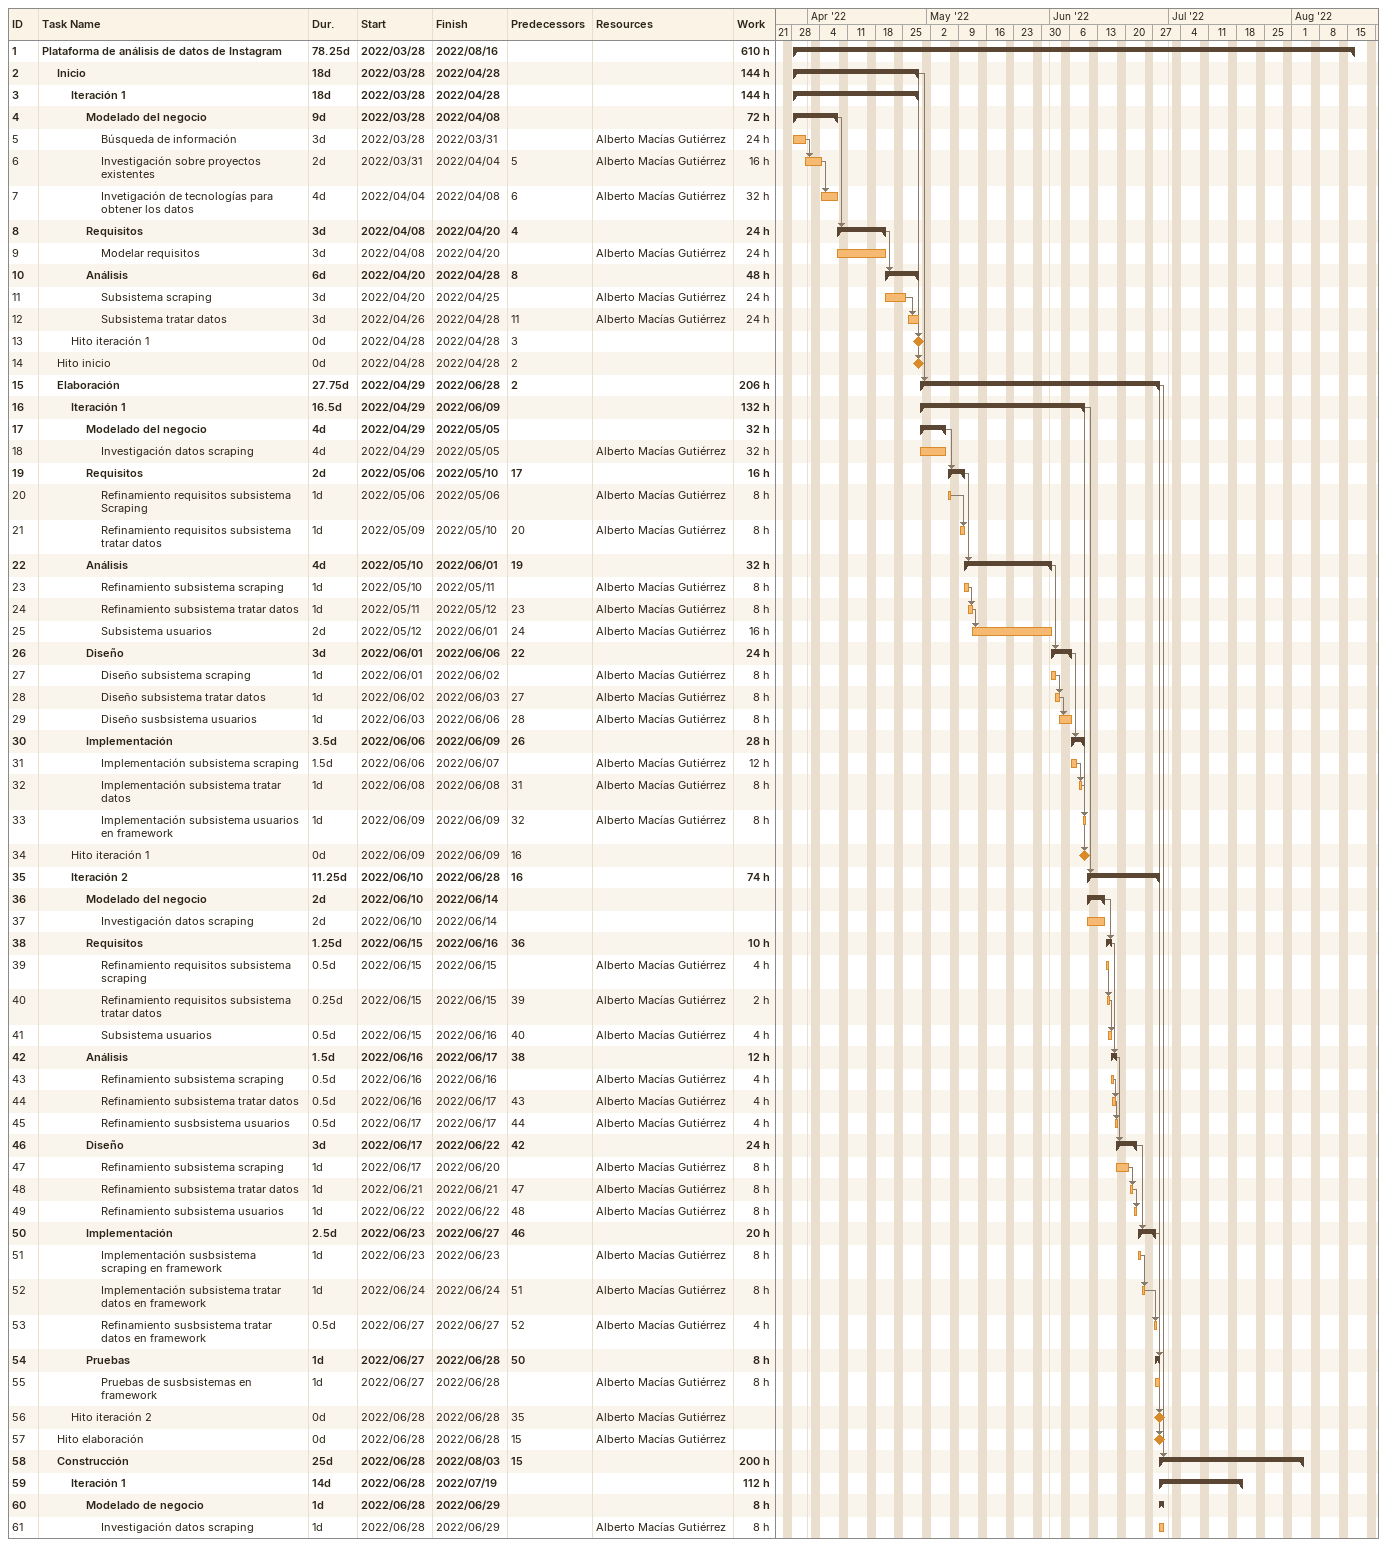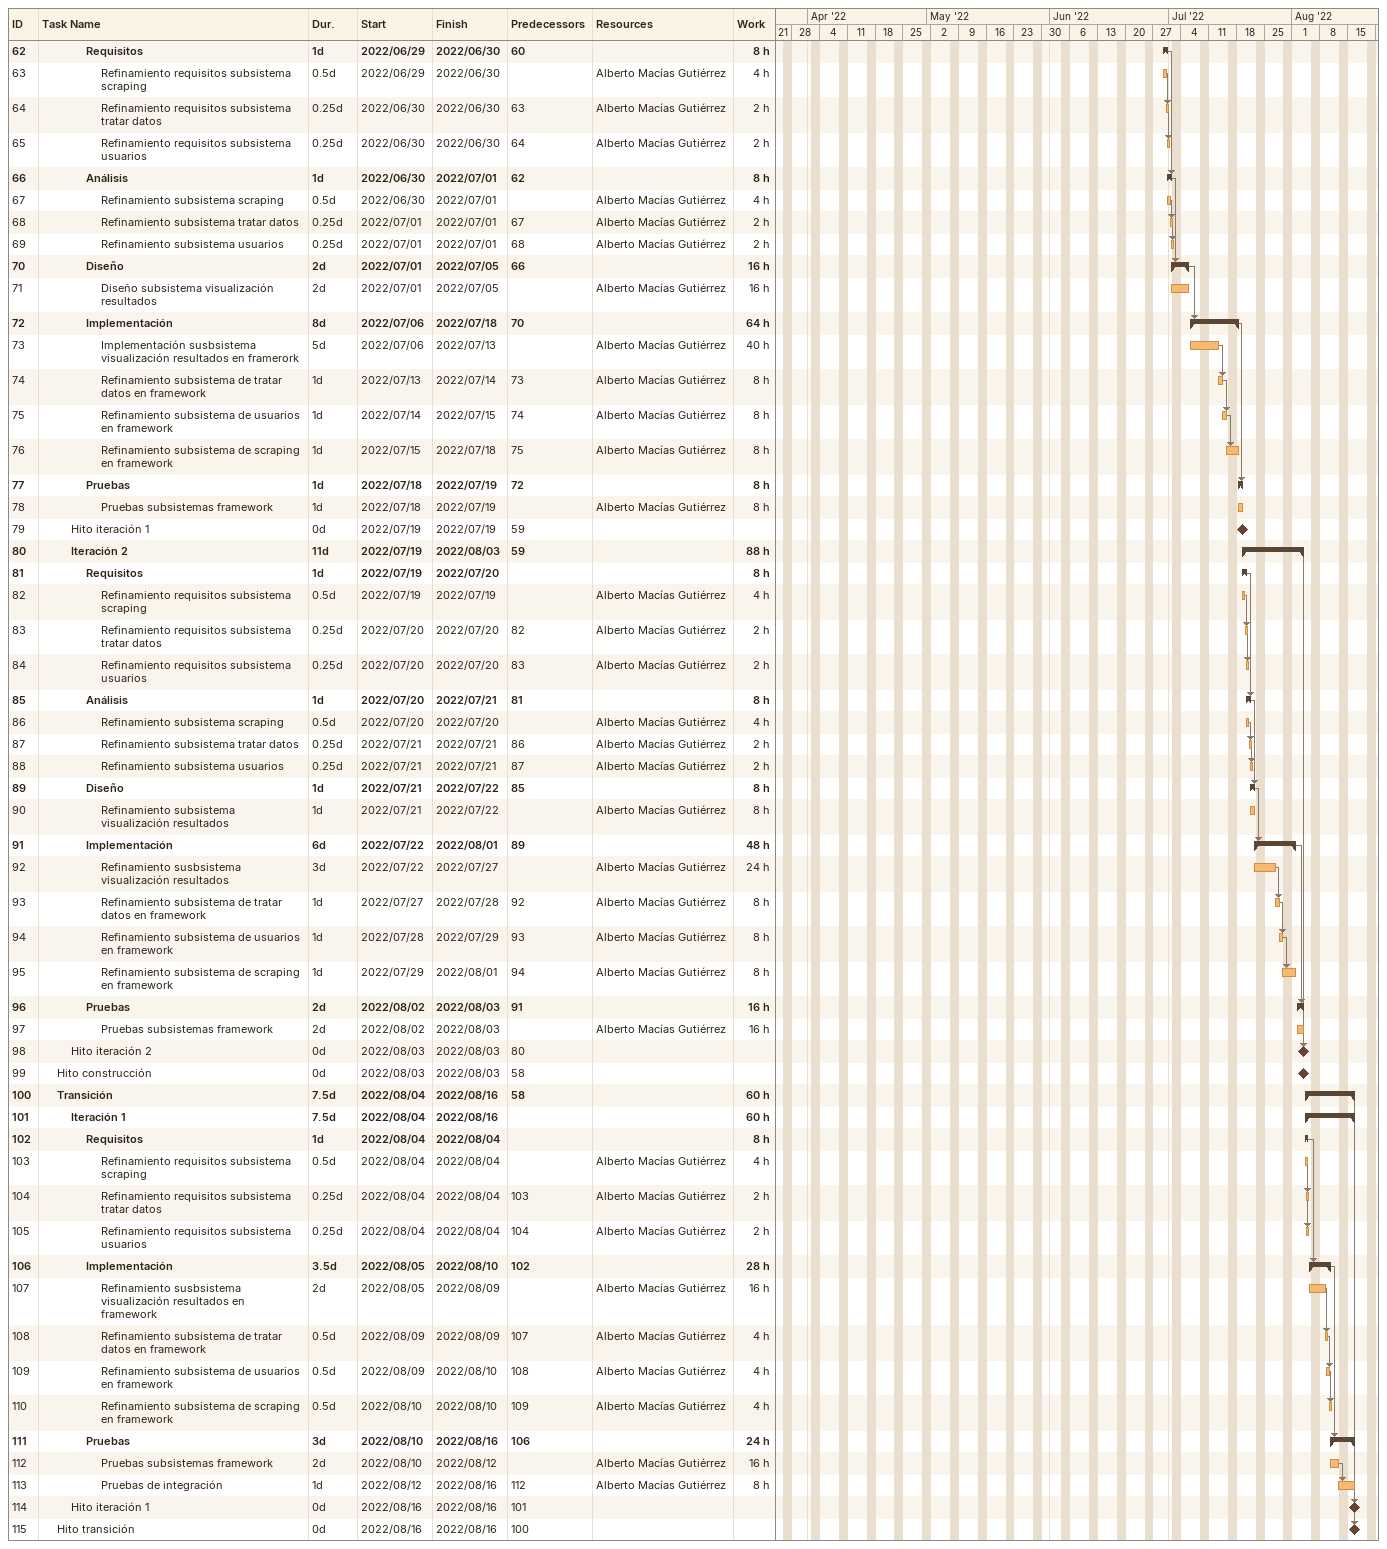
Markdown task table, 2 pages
| ID | Level | Task | Duration | Start | Finish | Predecessors | Resources | Work (h) |
|---|---|---|---|---|---|---|---|---|
| 1 | 1 | **Plataforma de análisis de datos de Instagram** | 78.25d | 2022-03-28 | 2022-08-16 |  |  | 610 |
| 2 | 2 | **Inicio** | 18d | 2022-03-28 | 2022-04-28 |  |  | 144 |
| 3 | 3 | **Iteración 1** | 18d | 2022-03-28 | 2022-04-28 |  |  | 144 |
| 4 | 4 | **Modelado del negocio** | 9d | 2022-03-28 | 2022-04-08 |  |  | 72 |
| 5 | 5 | Búsqueda de información | 3d | 2022-03-28 | 2022-03-31 |  | Alberto Macías Gutiérrez | 24 |
| 6 | 5 | Investigación sobre proyectos existentes | 2d | 2022-03-31 | 2022-04-04 | 5 | Alberto Macías Gutiérrez | 16 |
| 7 | 5 | Invetigación de tecnologías para obtener los datos | 4d | 2022-04-04 | 2022-04-08 | 6 | Alberto Macías Gutiérrez | 32 |
| 8 | 4 | **Requisitos** | 3d | 2022-04-08 | 2022-04-20 | 4 |  | 24 |
| 9 | 5 | Modelar requisitos | 3d | 2022-04-08 | 2022-04-20 |  | Alberto Macías Gutiérrez | 24 |
| 10 | 4 | **Análisis** | 6d | 2022-04-20 | 2022-04-28 | 8 |  | 48 |
| 11 | 5 | Subsistema scraping | 3d | 2022-04-20 | 2022-04-25 |  | Alberto Macías Gutiérrez | 24 |
| 12 | 5 | Subsistema tratar datos | 3d | 2022-04-26 | 2022-04-28 | 11 | Alberto Macías Gutiérrez | 24 |
| 13 | 3 | Hito iteración 1 | 0d | 2022-04-28 | 2022-04-28 | 3 |  |  |
| 14 | 2 | Hito inicio | 0d | 2022-04-28 | 2022-04-28 | 2 |  |  |
| 15 | 2 | **Elaboración** | 27.75d | 2022-04-29 | 2022-06-28 | 2 |  | 206 |
| 16 | 3 | **Iteración 1** | 16.5d | 2022-04-29 | 2022-06-09 |  |  | 132 |
| 17 | 4 | **Modelado del negocio** | 4d | 2022-04-29 | 2022-05-05 |  |  | 32 |
| 18 | 5 | Investigación datos scraping | 4d | 2022-04-29 | 2022-05-05 |  | Alberto Macías Gutiérrez | 32 |
| 19 | 4 | **Requisitos** | 2d | 2022-05-06 | 2022-05-10 | 17 |  | 16 |
| 20 | 5 | Refinamiento requisitos subsistema Scraping | 1d | 2022-05-06 | 2022-05-06 |  | Alberto Macías Gutiérrez | 8 |
| 21 | 5 | Refinamiento requisitos subsistema tratar datos | 1d | 2022-05-09 | 2022-05-10 | 20 | Alberto Macías Gutiérrez | 8 |
| 22 | 4 | **Análisis** | 4d | 2022-05-10 | 2022-06-01 | 19 |  | 32 |
| 23 | 5 | Refinamiento subsistema scraping | 1d | 2022-05-10 | 2022-05-11 |  | Alberto Macías Gutiérrez | 8 |
| 24 | 5 | Refinamiento subsistema tratar datos | 1d | 2022-05-11 | 2022-05-12 | 23 | Alberto Macías Gutiérrez | 8 |
| 25 | 5 | Subsistema usuarios | 2d | 2022-05-12 | 2022-06-01 | 24 | Alberto Macías Gutiérrez | 16 |
| 26 | 4 | **Diseño** | 3d | 2022-06-01 | 2022-06-06 | 22 |  | 24 |
| 27 | 5 | Diseño subsistema scraping | 1d | 2022-06-01 | 2022-06-02 |  | Alberto Macías Gutiérrez | 8 |
| 28 | 5 | Diseño subsistema tratar datos | 1d | 2022-06-02 | 2022-06-03 | 27 | Alberto Macías Gutiérrez | 8 |
| 29 | 5 | Diseño susbsistema usuarios | 1d | 2022-06-03 | 2022-06-06 | 28 | Alberto Macías Gutiérrez | 8 |
| 30 | 4 | **Implementación** | 3.5d | 2022-06-06 | 2022-06-09 | 26 |  | 28 |
| 31 | 5 | Implementación subsistema scraping | 1.5d | 2022-06-06 | 2022-06-07 |  | Alberto Macías Gutiérrez | 12 |
| 32 | 5 | Implementación subsistema tratar datos | 1d | 2022-06-08 | 2022-06-08 | 31 | Alberto Macías Gutiérrez | 8 |
| 33 | 5 | Implementación subsistema usuarios en framework | 1d | 2022-06-09 | 2022-06-09 | 32 | Alberto Macías Gutiérrez | 8 |
| 34 | 3 | Hito iteración 1 | 0d | 2022-06-09 | 2022-06-09 | 16 |  |  |
| 35 | 3 | **Iteración 2** | 11.25d | 2022-06-10 | 2022-06-28 | 16 |  | 74 |
| 36 | 4 | **Modelado del negocio** | 2d | 2022-06-10 | 2022-06-14 |  |  |  |
| 37 | 5 | Investigación datos scraping | 2d | 2022-06-10 | 2022-06-14 |  |  |  |
| 38 | 4 | **Requisitos** | 1.25d | 2022-06-15 | 2022-06-16 | 36 |  | 10 |
| 39 | 5 | Refinamiento requisitos subsistema scraping | 0.5d | 2022-06-15 | 2022-06-15 |  | Alberto Macías Gutiérrez | 4 |
| 40 | 5 | Refinamiento requisitos subsistema tratar datos | 0.25d | 2022-06-15 | 2022-06-15 | 39 | Alberto Macías Gutiérrez | 2 |
| 41 | 5 | Subsistema usuarios | 0.5d | 2022-06-15 | 2022-06-16 | 40 | Alberto Macías Gutiérrez | 4 |
| 42 | 4 | **Análisis** | 1.5d | 2022-06-16 | 2022-06-17 | 38 |  | 12 |
| 43 | 5 | Refinamiento subsistema scraping | 0.5d | 2022-06-16 | 2022-06-16 |  | Alberto Macías Gutiérrez | 4 |
| 44 | 5 | Refinamiento subsistema tratar datos | 0.5d | 2022-06-16 | 2022-06-17 | 43 | Alberto Macías Gutiérrez | 4 |
| 45 | 5 | Refinamiento susbsistema usuarios | 0.5d | 2022-06-17 | 2022-06-17 | 44 | Alberto Macías Gutiérrez | 4 |
| 46 | 4 | **Diseño** | 3d | 2022-06-17 | 2022-06-22 | 42 |  | 24 |
| 47 | 5 | Refinamiento subsistema scraping | 1d | 2022-06-17 | 2022-06-20 |  | Alberto Macías Gutiérrez | 8 |
| 48 | 5 | Refinamiento subsistema tratar datos | 1d | 2022-06-21 | 2022-06-21 | 47 | Alberto Macías Gutiérrez | 8 |
| 49 | 5 | Refinamiento subsistema usuarios | 1d | 2022-06-22 | 2022-06-22 | 48 | Alberto Macías Gutiérrez | 8 |
| 50 | 4 | **Implementación** | 2.5d | 2022-06-23 | 2022-06-27 | 46 |  | 20 |
| 51 | 5 | Implementación susbsistema scraping en framework | 1d | 2022-06-23 | 2022-06-23 |  | Alberto Macías Gutiérrez | 8 |
| 52 | 5 | Implementación subsistema tratar datos en framework | 1d | 2022-06-24 | 2022-06-24 | 51 | Alberto Macías Gutiérrez | 8 |
| 53 | 5 | Refinamiento susbsistema tratar datos en framework | 0.5d | 2022-06-27 | 2022-06-27 | 52 | Alberto Macías Gutiérrez | 4 |
| 54 | 4 | **Pruebas** | 1d | 2022-06-27 | 2022-06-28 | 50 |  | 8 |
| 55 | 5 | Pruebas de susbsistemas en framework | 1d | 2022-06-27 | 2022-06-28 |  | Alberto Macías Gutiérrez | 8 |
| 56 | 3 | Hito iteración 2 | 0d | 2022-06-28 | 2022-06-28 | 35 | Alberto Macías Gutiérrez |  |
| 57 | 2 | Hito elaboración | 0d | 2022-06-28 | 2022-06-28 | 15 | Alberto Macías Gutiérrez |  |
| 58 | 2 | **Construcción** | 25d | 2022-06-28 | 2022-08-03 | 15 |  | 200 |
| 59 | 3 | **Iteración 1** | 14d | 2022-06-28 | 2022-07-19 |  |  | 112 |
| 60 | 4 | **Modelado de negocio** | 1d | 2022-06-28 | 2022-06-29 |  |  | 8 |
| 61 | 5 | Investigación datos scraping | 1d | 2022-06-28 | 2022-06-29 |  | Alberto Macías Gutiérrez | 8 |
| 62 | 4 | **Requisitos** | 1d | 2022-06-29 | 2022-06-30 | 60 |  | 8 |
| 63 | 5 | Refinamiento requisitos subsistema scraping | 0.5d | 2022-06-29 | 2022-06-30 |  | Alberto Macías Gutiérrez | 4 |
| 64 | 5 | Refinamiento requisitos subsistema tratar datos | 0.25d | 2022-06-30 | 2022-06-30 | 63 | Alberto Macías Gutiérrez | 2 |
| 65 | 5 | Refinamiento requisitos subsistema usuarios | 0.25d | 2022-06-30 | 2022-06-30 | 64 | Alberto Macías Gutiérrez | 2 |
| 66 | 4 | **Análisis** | 1d | 2022-06-30 | 2022-07-01 | 62 |  | 8 |
| 67 | 5 | Refinamiento subsistema scraping | 0.5d | 2022-06-30 | 2022-07-01 |  | Alberto Macías Gutiérrez | 4 |
| 68 | 5 | Refinamiento subsistema tratar datos | 0.25d | 2022-07-01 | 2022-07-01 | 67 | Alberto Macías Gutiérrez | 2 |
| 69 | 5 | Refinamiento subsistema usuarios | 0.25d | 2022-07-01 | 2022-07-01 | 68 | Alberto Macías Gutiérrez | 2 |
| 70 | 4 | **Diseño** | 2d | 2022-07-01 | 2022-07-05 | 66 |  | 16 |
| 71 | 5 | Diseño subsistema visualización resultados | 2d | 2022-07-01 | 2022-07-05 |  | Alberto Macías Gutiérrez | 16 |
| 72 | 4 | **Implementación** | 8d | 2022-07-06 | 2022-07-18 | 70 |  | 64 |
| 73 | 5 | Implementación susbsistema visualización resultados en framerork | 5d | 2022-07-06 | 2022-07-13 |  | Alberto Macías Gutiérrez | 40 |
| 74 | 5 | Refinamiento subsistema de tratar datos en framework | 1d | 2022-07-13 | 2022-07-14 | 73 | Alberto Macías Gutiérrez | 8 |
| 75 | 5 | Refinamiento subsistema de usuarios en framework | 1d | 2022-07-14 | 2022-07-15 | 74 | Alberto Macías Gutiérrez | 8 |
| 76 | 5 | Refinamiento subsistema de scraping en framework | 1d | 2022-07-15 | 2022-07-18 | 75 | Alberto Macías Gutiérrez | 8 |
| 77 | 4 | **Pruebas** | 1d | 2022-07-18 | 2022-07-19 | 72 |  | 8 |
| 78 | 5 | Pruebas subsistemas framework | 1d | 2022-07-18 | 2022-07-19 |  | Alberto Macías Gutiérrez | 8 |
| 79 | 3 | Hito iteración 1 | 0d | 2022-07-19 | 2022-07-19 | 59 |  |  |
| 80 | 3 | **Iteración 2** | 11d | 2022-07-19 | 2022-08-03 | 59 |  | 88 |
| 81 | 4 | **Requisitos** | 1d | 2022-07-19 | 2022-07-20 |  |  | 8 |
| 82 | 5 | Refinamiento requisitos subsistema scraping | 0.5d | 2022-07-19 | 2022-07-19 |  | Alberto Macías Gutiérrez | 4 |
| 83 | 5 | Refinamiento requisitos subsistema tratar datos | 0.25d | 2022-07-20 | 2022-07-20 | 82 | Alberto Macías Gutiérrez | 2 |
| 84 | 5 | Refinamiento requisitos subsistema usuarios | 0.25d | 2022-07-20 | 2022-07-20 | 83 | Alberto Macías Gutiérrez | 2 |
| 85 | 4 | **Análisis** | 1d | 2022-07-20 | 2022-07-21 | 81 |  | 8 |
| 86 | 5 | Refinamiento subsistema scraping | 0.5d | 2022-07-20 | 2022-07-20 |  | Alberto Macías Gutiérrez | 4 |
| 87 | 5 | Refinamiento subsistema tratar datos | 0.25d | 2022-07-21 | 2022-07-21 | 86 | Alberto Macías Gutiérrez | 2 |
| 88 | 5 | Refinamiento subsistema usuarios | 0.25d | 2022-07-21 | 2022-07-21 | 87 | Alberto Macías Gutiérrez | 2 |
| 89 | 4 | **Diseño** | 1d | 2022-07-21 | 2022-07-22 | 85 |  | 8 |
| 90 | 5 | Refinamiento subsistema visualización resultados | 1d | 2022-07-21 | 2022-07-22 |  | Alberto Macías Gutiérrez | 8 |
| 91 | 4 | **Implementación** | 6d | 2022-07-22 | 2022-08-01 | 89 |  | 48 |
| 92 | 5 | Refinamiento susbsistema visualización resultados | 3d | 2022-07-22 | 2022-07-27 |  | Alberto Macías Gutiérrez | 24 |
| 93 | 5 | Refinamiento subsistema de tratar datos en framework | 1d | 2022-07-27 | 2022-07-28 | 92 | Alberto Macías Gutiérrez | 8 |
| 94 | 5 | Refinamiento subsistema de usuarios en framework | 1d | 2022-07-28 | 2022-07-29 | 93 | Alberto Macías Gutiérrez | 8 |
| 95 | 5 | Refinamiento subsistema de scraping en framework | 1d | 2022-07-29 | 2022-08-01 | 94 | Alberto Macías Gutiérrez | 8 |
| 96 | 4 | **Pruebas** | 2d | 2022-08-02 | 2022-08-03 | 91 |  | 16 |
| 97 | 5 | Pruebas subsistemas framework | 2d | 2022-08-02 | 2022-08-03 |  | Alberto Macías Gutiérrez | 16 |
| 98 | 3 | Hito iteración 2 | 0d | 2022-08-03 | 2022-08-03 | 80 |  |  |
| 99 | 2 | Hito construcción | 0d | 2022-08-03 | 2022-08-03 | 58 |  |  |
| 100 | 2 | **Transición** | 7.5d | 2022-08-04 | 2022-08-16 | 58 |  | 60 |
| 101 | 3 | **Iteración 1** | 7.5d | 2022-08-04 | 2022-08-16 |  |  | 60 |
| 102 | 4 | **Requisitos** | 1d | 2022-08-04 | 2022-08-04 |  |  | 8 |
| 103 | 5 | Refinamiento requisitos subsistema scraping | 0.5d | 2022-08-04 | 2022-08-04 |  | Alberto Macías Gutiérrez | 4 |
| 104 | 5 | Refinamiento requisitos subsistema tratar datos | 0.25d | 2022-08-04 | 2022-08-04 | 103 | Alberto Macías Gutiérrez | 2 |
| 105 | 5 | Refinamiento requisitos subsistema usuarios | 0.25d | 2022-08-04 | 2022-08-04 | 104 | Alberto Macías Gutiérrez | 2 |
| 106 | 4 | **Implementación** | 3.5d | 2022-08-05 | 2022-08-10 | 102 |  | 28 |
| 107 | 5 | Refinamiento susbsistema visualización resultados en framework | 2d | 2022-08-05 | 2022-08-09 |  | Alberto Macías Gutiérrez | 16 |
| 108 | 5 | Refinamiento subsistema de tratar datos en framework | 0.5d | 2022-08-09 | 2022-08-09 | 107 | Alberto Macías Gutiérrez | 4 |
| 109 | 5 | Refinamiento subsistema de usuarios en framework | 0.5d | 2022-08-09 | 2022-08-10 | 108 | Alberto Macías Gutiérrez | 4 |
| 110 | 5 | Refinamiento subsistema de scraping en framework | 0.5d | 2022-08-10 | 2022-08-10 | 109 | Alberto Macías Gutiérrez | 4 |
| 111 | 4 | **Pruebas** | 3d | 2022-08-10 | 2022-08-16 | 106 |  | 24 |
| 112 | 5 | Pruebas subsistemas framework | 2d | 2022-08-10 | 2022-08-12 |  | Alberto Macías Gutiérrez | 16 |
| 113 | 5 | Pruebas de integración | 1d | 2022-08-12 | 2022-08-16 | 112 | Alberto Macías Gutiérrez | 8 |
| 114 | 3 | Hito iteración 1 | 0d | 2022-08-16 | 2022-08-16 | 101 |  |  |
| 115 | 2 | Hito transición | 0d | 2022-08-16 | 2022-08-16 | 100 |  |  |
